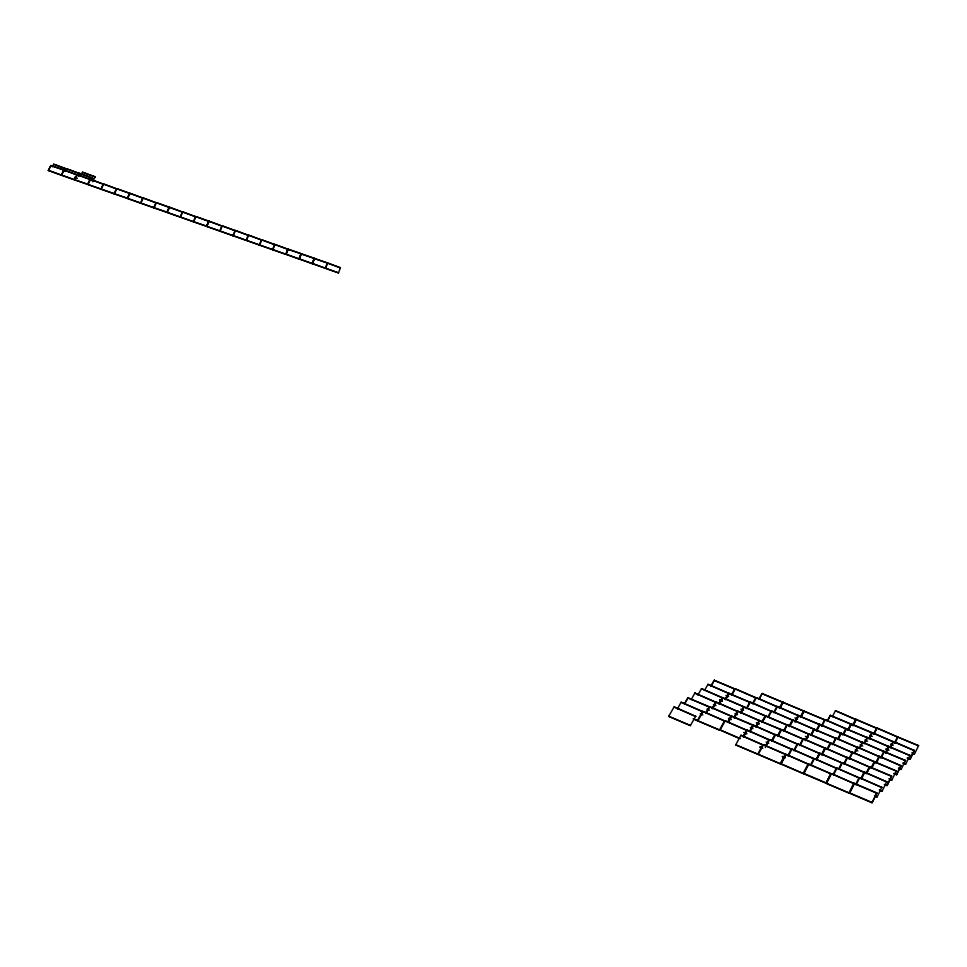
<?xml version="1.0" encoding="UTF-8"?>
<svg xmlns="http://www.w3.org/2000/svg" width="967" height="967" viewBox="0 0 967 967"><rect width="100%" height="100%" fill="white"/><g stroke="black" fill="none" stroke-linecap="round" stroke-linejoin="round"><path stroke-width="1.45" d="M48.35 170.53L50.9 165.454L63.774 169.999L50.852 165.647L48.35 170.53L61.259 175.087L63.774 169.999M53.656 164.221L66.421 168.935L53.656 164.221L52.375 166.844M61.259 175.087L48.398 170.349M61.562 175.196L74.471 179.753L61.562 175.196L64.088 170.107L76.925 174.846L64.088 170.107M66.771 168.85L79.524 173.552L66.771 168.85L65.502 171.473M668.693 716.329L690.414 725.564L668.693 716.329L674.084 706.925L695.672 716.414L674.084 706.925M74.785 179.862L87.731 184.226L90.149 179.306L77.275 174.761L74.785 179.862L87.683 184.407L90.149 179.306M77.275 174.761L90.112 179.487M79.886 173.468L92.639 178.182L79.886 173.468L78.617 176.103M82.461 172.199L95.141 176.876L82.461 172.199L81.204 174.822M681.155 702.223L702.526 711.591L681.155 702.223L677.335 708.944M688.008 697.908L709.246 706.877L688.008 697.908L685.047 702.985M87.997 184.516L100.894 189.073L87.997 184.516L90.463 179.415L103.288 184.141L90.463 179.415M715.822 702.26L694.85 693.097L715.822 702.26L712.22 708.569M701.498 688.673L722.252 697.739L701.498 688.673L697.836 695.164M101.209 189.181L114.106 193.726L101.209 189.181L103.65 184.056L116.475 188.795L103.65 184.056M693.315 718.928L697.352 720.633L693.387 718.626M697.86 720.862L719.46 730.025L697.86 720.862L703.118 711.519L724.585 720.935L703.118 711.519M708.001 684.346L728.574 693.303L708.001 684.346L704.472 690.462M714.311 680.381L734.751 688.963L714.311 680.381L710.83 686.437M709.826 706.804L731.088 716.112L709.826 706.804L706.103 713.477M114.42 193.835L127.366 198.199L129.711 193.255L116.838 188.71L114.42 193.835L127.318 198.392L129.711 193.255M116.838 188.71L129.663 193.448M737.446 711.386L716.39 702.187L737.446 711.386L733.893 717.719M719.919 702.936L722.832 697.654L743.683 706.756M127.632 198.501L140.529 203.046L127.632 198.501L130.013 193.364L142.838 198.09L130.013 193.364M729.07 693.508L749.788 702.223L729.07 693.508L725.576 699.673M738.969 738.304L720.064 729.952L740.408 738.583M746.742 730.303L725.177 720.85L746.742 730.303L743.127 736.842M735.319 688.879L755.771 697.775L735.319 688.879L731.801 695.249M728.719 721.455L731.668 716.027L753.1 725.081L750.174 730.544M140.831 203.155L153.729 207.712L140.831 203.155L143.201 198.017L156.025 202.744L143.201 198.017M738.026 711.301L759.18 720.548L738.026 711.301L734.4 717.937M744.191 706.962L765.199 715.81L744.191 706.962L741.387 711.978M735.718 744.832L757.741 754.187L735.718 744.832L740.94 735.271L762.806 744.88L740.94 735.271M750.368 702.139L771.11 711.18L750.368 702.139L746.838 708.618M769.007 739.731L747.346 730.23L769.007 739.731L765.429 746.294M756.339 697.703L776.888 706.635L756.339 697.703L752.942 703.819M154.043 207.82L166.989 212.172L169.249 207.204L156.376 202.659L154.043 207.82L166.94 212.365L169.249 207.204M156.376 202.659L169.201 207.397M775.063 734.69L753.619 725.298L775.063 734.69L771.545 741.169M762.129 693.629L782.557 702.187L762.129 693.629L759.446 698.464M759.687 720.766L781.082 729.456L777.528 736.165M167.243 212.474L180.14 217.019L167.243 212.474L169.563 207.313L182.376 212.039L169.563 207.313M765.707 716.027L786.812 724.912L765.707 716.027L762.25 722.325M758.261 754.417L780.381 763.821L758.261 754.417L763.422 744.795L785.47 754.151L780.381 763.821M792.505 720.173L771.678 711.108L792.505 720.173L789.132 726.435M763.422 744.795L785.397 754.453M777.456 706.563L798.089 715.532L777.456 706.563L774.096 712.715M769.599 739.646L791.357 749.183L769.599 739.646L765.32 747.539M180.454 217.128L193.34 221.685L180.454 217.128L182.739 211.954L195.552 216.693L182.739 211.954M783.052 702.393L803.565 710.987L783.052 702.393L779.728 708.473M775.655 734.606L797.195 744.034L775.655 734.606L772.065 741.399M781.59 729.674L802.912 738.993L781.59 729.674L778.048 736.37M787.404 724.839L808.521 734.05L787.404 724.839L783.899 731.463M193.654 221.794L206.6 226.145L208.787 221.153L195.914 216.608L193.654 221.794L206.551 226.338L208.787 221.153M195.914 216.608L208.727 221.334M808.158 763.773L803.13 773.491L780.913 764.039L786.002 754.381L808.074 764.075L786.002 754.381M814.009 729.215L793.097 720.101L814.009 729.215L811.337 734.243M798.585 715.737L819.387 724.464L798.585 715.737L795.261 721.926M791.961 749.111L813.815 758.696L791.961 749.111L788.359 756.025M804.048 711.192L824.658 719.823L804.048 711.192L800.773 717.309M206.853 226.447L219.751 230.992L206.853 226.447L209.09 221.262L221.902 225.988L209.09 221.262M819.436 753.426L797.799 743.961L819.436 753.426L816.692 758.684M821.551 754.756L825.02 747.987L803.517 738.921L823.594 747.709M827.655 748.349L830.411 742.946L809.113 733.977L805.656 740.637M814.516 729.42L835.597 738.28L815.834 729.976M803.13 773.491L780.998 763.749M220.053 231.101L232.95 235.646L220.053 231.101L222.265 225.903L235.078 230.63L222.265 225.903M803.662 773.721L808.69 763.99L830.871 773.733L825.987 783.21L803.662 773.721L808.69 763.99M816.595 730.895L819.968 724.392L840.855 733.155L838.171 738.437M825.226 719.75L845.835 728.695L825.226 719.75L821.914 726.169M814.432 758.624L836.37 768.245L814.432 758.624L810.866 765.562M830.315 715.471L850.803 724.041L830.315 715.471L827.752 720.33M820.04 753.353L841.761 762.866L820.04 753.353L816.607 759.917M835.452 710.721L855.674 719.472L835.452 710.721L832.297 716.728M825.54 748.204L847.044 757.596L825.54 748.204L822.071 754.973M233.252 235.755L246.15 240.3L233.252 235.755L235.44 230.545L248.253 235.271L235.44 230.545M830.919 743.152L852.217 752.447L830.919 743.152L827.583 749.558M836.189 738.208L857.282 747.394L836.189 738.208L832.901 744.542M825.987 783.21L830.955 773.431M246.452 240.408L259.337 244.953L246.452 240.408L248.616 235.199L261.416 239.925L248.616 235.199M826.519 783.439L848.941 792.964L826.519 783.439L831.487 773.66L853.764 783.439L831.487 773.66M841.35 733.361L862.25 742.451L841.35 733.361L838.111 739.622M846.33 728.9L867.109 737.603L846.33 728.9L843.78 733.844M836.987 768.173L859.034 777.831L836.987 768.173L833.554 774.857M848.772 729.13L851.383 723.969L871.956 732.575L869.381 737.761M864.196 772.343L842.378 762.794L864.196 772.343L861.524 777.649M857.524 720.246L876.549 728.187L856.242 719.4L853.051 725.721M847.648 757.536L869.26 766.964L847.648 757.536L844.312 764.051M259.652 245.062L272.537 249.607L259.652 245.062L261.779 239.84L274.592 244.566L261.779 239.84M852.821 752.374L874.204 761.706L852.821 752.374L849.437 759.107M879.063 756.557L857.874 747.322L879.063 756.557L875.86 762.951M862.83 742.378L883.814 751.504L862.83 742.378L859.639 748.663M849.485 793.194L854.393 783.367L876.851 792.892L872.016 802.779L849.485 793.194L854.393 783.367M867.689 737.531L888.468 746.548L867.689 737.531L864.534 743.744M872.452 732.781L893.037 741.701L872.452 732.781L869.345 738.921M272.839 249.716L285.724 254.261L272.839 249.716L274.954 244.494L287.755 249.208L274.954 244.494M859.663 777.758L881.795 787.464L859.663 777.758L856.182 784.781M877.117 728.115L897.509 736.939L877.117 728.115L874.047 734.195M864.812 772.27L886.739 781.868L864.812 772.27L861.476 778.906M884.285 784.455L887.017 785.603L891.659 776.09L869.865 766.904L866.48 773.745M286.039 254.369L288.118 249.135L300.979 253.668L288.057 249.317L286.039 254.369L298.924 258.914L300.979 253.668M874.724 761.923L896.3 771.001L874.724 761.923L871.485 768.402M900.93 765.743L879.656 756.484L900.93 765.743L896.506 774.748L893.834 773.624M884.322 751.71L905.475 760.594L885.639 752.266M890.281 747.31L909.923 755.541L889.06 746.476L885.857 753.003M872.016 802.779L876.851 792.892M914.286 750.585L893.617 741.629L914.286 750.585L910.032 759.276L907.264 758.116M874.494 795.817L877.117 796.929L874.591 795.527M298.924 258.914L286.099 254.188M299.226 259.023L301.281 253.777L314.142 258.31L301.233 253.958L299.226 259.023L312.111 263.568L314.142 258.31M898.005 737.144L918.565 745.738L899.37 737.724M879.366 790.039L882.122 791.211L879.462 789.749M887.017 785.603L891.659 776.09M889.108 778.979L891.816 780.115L889.205 778.689M312.111 263.568L299.286 258.842M896.506 774.748L901.026 765.453M898.464 768.366L901.111 769.49L898.548 768.088M312.426 263.677L314.456 258.419L327.305 262.951L314.396 258.612L312.426 263.677L325.299 268.222L327.305 262.951M902.997 763.229L905.62 764.329L903.081 762.939M910.032 759.276L914.371 750.307M325.299 268.222L312.486 263.495M325.613 268.33L338.486 272.875L325.613 268.33L327.62 263.06L340.408 267.786L327.62 263.06M338.486 272.875L340.469 267.605M285.724 254.261L287.815 249.027M272.537 249.607L274.64 244.385M259.337 244.953L261.477 239.731M246.15 240.3L248.301 235.09M232.95 235.646L235.126 230.436M219.751 230.992L221.963 225.794M193.34 221.685L195.612 216.499M180.14 217.019L182.425 211.846M153.729 207.712L156.074 202.55M140.529 203.046L142.886 197.909M114.106 193.726L116.524 188.601M100.894 189.073L103.336 183.948M918.65 745.46L914.371 754.32L911.712 752.894M92.747 181.736L95.177 176.695M901.111 769.49L905.571 760.304M905.62 764.329L910.02 755.251M91.43 180.624L92.687 177.988M891.816 780.115L896.397 770.723M877.117 796.929L881.892 787.174M882.122 791.211L886.824 781.566M74.471 179.753L76.961 174.652M78.315 175.994L79.572 173.359M885.349 752.797L888.564 746.27M885.941 752.725L889.06 746.476M890.051 747.588L893.121 741.423M890.547 747.805L893.617 741.629M894.475 743.043L897.594 736.673M894.971 743.248L898.089 736.878M871.569 768.112L874.821 761.633M875.945 762.661L879.148 756.267M876.465 762.878L879.656 756.484M880.659 757.826L883.898 751.214M881.155 758.031L884.406 751.432M860.956 778.689L864.293 772.053M865.961 773.527L869.345 766.674M866.577 773.455L869.865 766.904M870.965 768.185L874.301 761.416M65.236 171.171L66.469 168.742M65.188 171.364L66.421 168.935M848.941 792.964L853.849 783.137M855.65 784.551L859.131 777.541M873.564 733.989L876.634 727.909M859.131 748.458L862.334 742.173M864.039 743.538L867.194 737.325M868.849 738.715L871.956 732.575M848.929 758.89L852.302 752.157M854.127 753.474L857.366 747.116M854.635 753.692L857.874 747.322M833.034 774.627L836.467 767.943M838.474 769.176L841.858 762.576M838.993 769.394L842.378 762.794M843.792 763.833L847.128 757.306M852.556 725.516L855.759 719.194M853.136 725.443L856.242 719.4M842.632 734.872L845.92 728.405M843.224 734.799L846.415 728.622M847.648 730.145L850.887 723.763M848.228 730.073L851.383 723.969M832.309 744.614L835.681 738.002M837.615 739.404L840.855 733.155M821.636 754.465L825.02 747.987M827.075 749.34L830.411 742.946M810.334 765.344L813.9 758.394M816.088 759.699L819.52 753.136M827.196 721.261L830.387 715.193M816.1 730.689L819.472 724.186M816.68 730.617L819.968 724.392M821.418 725.963L824.73 719.533M805.148 740.42L808.605 733.76M805.729 740.347L809.113 733.977M810.757 735.222L814.093 728.925M811.265 735.428L814.589 729.142M793.726 750.561L797.279 743.744M794.245 750.779L797.799 743.961M799.491 745.436L802.997 738.703M800.011 745.654L803.517 738.921M780.466 763.519L785.47 754.151M780.913 764.039L785.917 754.671M787.827 755.795L791.441 748.893M800.277 717.103L803.637 710.697M800.857 717.018L804.133 710.914M789.217 726.144L792.589 719.895M789.64 726.652L793.097 720.101M794.765 721.72L798.174 715.254M795.345 721.648L798.669 715.459M777.613 735.863L781.082 729.456M783.391 731.245L786.896 724.621M765.513 746.004L769.079 739.429M771.63 740.879L775.147 734.388M779.233 708.267L782.629 701.909M779.813 708.195L783.125 702.115M757.741 754.187L762.89 744.578M768.269 717.333L771.678 711.108M773.6 712.51L776.96 706.357M761.742 722.119L765.284 715.532M762.322 722.035L765.779 715.737M767.774 717.115L771.183 710.89M749.546 731.536L753.1 725.081M750.054 731.753L753.619 725.298M755.662 726.918L759.252 720.258M756.17 727.136L759.76 720.463M743.212 736.54L746.826 730.012M743.732 736.769L747.346 730.23M752.447 703.613L755.856 697.497M758.853 699.395L762.201 693.351M740.758 712.945L744.264 706.684M746.343 708.412L749.86 701.933M733.965 717.429L737.531 711.096M740.251 712.727L743.756 706.466M719.46 730.025L724.67 720.633M719.98 730.242L725.177 720.85M727.559 722.228L731.161 715.81M728.066 722.446L731.668 716.027M725.069 699.455L728.647 693.013M725.649 699.383L729.142 693.23M731.306 695.043L734.823 688.673M718.711 703.964L722.337 697.449M719.291 703.891L722.832 697.654M705.596 713.259L709.319 706.587M712.292 708.279L715.894 701.969M712.727 708.775L716.39 702.187M697.352 720.633L702.598 711.301M710.89 686.147L714.383 680.091M690.414 725.564L695.744 716.112M691.151 699.661L694.85 693.097M684.382 703.964L688.069 697.606M74.58 177.336L77.142 178.242M74.532 177.529L77.094 178.436M851.298 724.247L871.871 732.853M869.599 735.271L872.331 736.407M890.607 744.058L893.351 745.206M864.849 740.009L867.592 741.169M886.05 748.905L888.818 750.066M907.348 757.838L910.128 758.998M885.965 749.183L888.733 750.344M819.883 724.682L840.77 733.445M859.989 744.856L862.769 746.016M794.862 717.816L797.594 718.964M725.903 695.466L728.634 696.615M855.215 749.86L857.85 750.972M722.76 697.944L742.378 706.2M810.358 734.823L830.327 743.224M719.605 699.89L722.373 701.051M893.919 773.334L896.602 774.458M719.533 700.181L722.301 701.341M740.795 709.137L743.575 710.31M805.402 736.358L808.025 737.47M761.017 721.322L780.998 729.747M871.146 767.762L890.208 775.8M713.453 704.52L716.063 705.62M734.92 713.573L737.543 714.686M756.484 722.675L759.119 723.787M756.399 722.965L759.035 724.078M731.596 716.317L753.027 725.371M706.901 709.125L709.536 710.237M728.574 718.288L731.221 719.412M750.344 727.498L753.003 728.622M728.502 718.578L731.149 719.702M700.217 713.827L702.876 714.951M744.082 732.406L746.778 733.542M744.01 732.708L746.693 733.844M766.094 742.052L768.789 743.2M808.605 764.293L830.871 773.733M854.296 783.669L876.755 793.194M760.002 746.899L762.721 748.047M782.4 756.399L785.131 757.56M759.917 747.189L762.637 748.349M782.315 756.702L785.059 757.862M803.758 773.419L826.072 782.907M849.582 792.904L872.101 802.477"/></g></svg>
